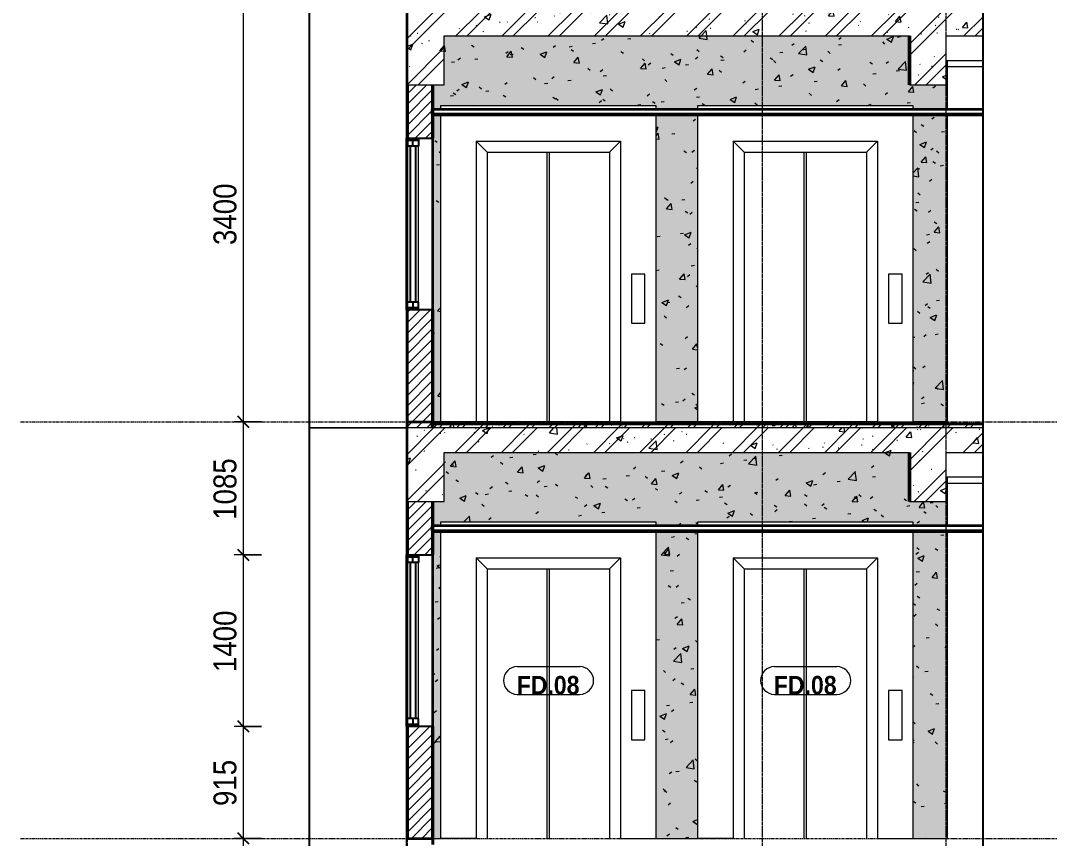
# Model space of a CAD drawing. Header units: millimetres. Extents: x -54951 to -22308, y -6558 to 34550.
# Drawn here: x -39585 to -31183, y 9000 to 15675 of the extents above; entities that cross this region are included whole.
import ezdxf

# ---------------------------------------------------------------- set-up
doc = ezdxf.new("R2010")
doc.units = ezdxf.units.MM
for name, pattern in [('Centre', [31.75, 6.35, -4.7625, 15.875, -4.7625]), ('Grid Line', [22.225, 12.7, -3.175, 3.175, -3.175]), ('Hidden', [7.14375, 4.7625, -2.38125])]:
    doc.linetypes.add(name, pattern=pattern)
for name, color, linetype, lineweight in [('0-2', 50, 'Continuous', 5), ('A-ANNO-DIMS', 211, 'Continuous', 9), ('A-ANNO-DIMS-75', 211, 'Continuous', 9), ('A-CLNG-2', 7, 'Continuous', 35), ('A-CLNG-FNSH-1', 250, 'Continuous', 18), ('A-CLNG-PATT', 13, 'Continuous', 18), ('A-DETL-GENF', 92, 'Continuous', 18), ('A-DETL-GENF-1', 9, 'Continuous', 18), ('A-DETL-GENF-3', 92, 'Hidden', 25), ('A-DETL-THIN', 151, 'Continuous', 18), ('A-DOOR', 31, 'Continuous', 18), ('A-DOOR-IDEN', 31, 'Continuous', 9), ('A-FLOR-FNSH-1', 7, 'Continuous', 35), ('A-FLOR-LEVL-2', 51, 'Centre', 9), ('A-FLOR-PATT-3', 8, 'Continuous', 18), ('A-GLAZ', 151, 'Continuous', 18), ('A-GLAZ-1', 151, 'Continuous', 25), ('A-WALL', 113, 'Continuous', 18), ('A-WALL-1', 7, 'Continuous', 35), ('A-WALL-FNSH-1', 250, 'Continuous', 18), ('A-WALL-PATT', 111, 'Continuous', 18), ('I-WALL', 2, 'Continuous', 18), ('S-BEAM-1', 253, 'Continuous', 5), ('S-BEAM-2', 10, 'Continuous', 50), ('S-BEAM-3', 250, 'Continuous', 18), ('S-GRID-1', 1, 'Grid Line', 9)]:
    doc.layers.add(name, color=color, linetype=linetype, lineweight=lineweight)
doc.styles.add('Arial_B', font='arialbd.ttf', dxfattribs={"width": 0.9, "height": 150})
doc.styles.add('UTM Avo', font='', dxfattribs={"width": 0.9, "height": 187.5})
doc.styles.get('UTM Avo').set_extended_font_data('UTM Avo')
doc.dimstyles.new('1_Dim_chi_tiet_2_5', dxfattribs={"dimscale": 304.8, "dimtxt": 187.368928, "dimasz": 0.295276, "dimexe": 0.246063, "dimexo": 0.0625, "dimgap": 0.024606, "dimtad": 1, "dimdec": 0, "dimrnd": 5, "dimzin": 0, "dimdsep": 46, "dimtxsty": 'UTM Avo', "dimblk1": 'OBLIQUE', "dimblk2": 'OBLIQUE', "dimsah": 1, "dimcen": 0.09, "dimdle": 0.246063, "dimazin": 0, "dimtfac": 1, "dimtdec": 4, "dimtix": 1, "dimtmove": 0, "dimatfit": 3, "dimfxl": 0.492126, "dimfxlon": 1, "dimtvp": 1, "dimtolj": 1, "dimtzin": 0, "dimarcsym": 2})
pattern_1 = [(45, (-33852.75, 0), (-42.4264, 42.4264), [])]
pattern_2 = [(0, (-33852.75, 0), (609.6, 152.4), [25.146, -432.054, 25.146, -432.054, -2438.4]), (0, (-33852.75, 0), (609.6, 152.4), [-914.4, 25.146, -889.254, 25.146, -432.054, -1066.8]), (0, (-33852.75, 0), (609.6, 152.4), [-2286, 25.146, -279.654, 25.146, -736.854]), (120, (-33624.15, 76.2), (-436.7823, 451.7291), [25.146, -432.054, 25.146, -432.054, -2438.4]), (120, (-33624.15, 76.2), (-436.7823, 451.7291), [-914.4, 25.146, -889.254, 25.146, -432.054, -1066.8]), (120, (-33624.15, 76.2), (-436.7823, 451.7291), [-2286, 25.146, -279.654, 25.146, -736.854]), (240, (-33547.95, 381), (-172.8177, -604.1291), [25.146, -432.054, 25.146, -432.054, -2438.4]), (240, (-33547.95, 381), (-172.8177, -604.1291), [-914.4, 25.146, -889.254, 25.146, -432.054, -1066.8]), (240, (-33547.95, 381), (-172.8177, -604.1291), [-2286, 25.146, -279.654, 25.146, -736.854])]
pattern_3 = [(45, (-33852.75, 0), (-39.77476, 39.77476), [])]
pattern_4 = [(50, (-33852.75, 0), (546.553, -47.817), [57.15, -628.65]), (355, (-33852.75, 0), (-105.728, 573.17), [45.72, -502.92]), (100.451, (-33807.2, -4), (440.828, 525.35), [48.57, -534.27]), (46.184, (-33852.75, 152.4), (813.237, -126.128), [85.725, -942.975]), (96.636, (-33785, 141.9), (712.207, 742.283), [72.855, -801.405]), (351.184, (-33852.75, 152.4), (712.215, 742.276), [68.58, -754.38]), (21, (-33776.55, 114.3), (454.843, -306.796), [57.15, -628.65]), (326, (-33776.55, 114.3), (185.406, 552.564), [45.72, -502.92]), (71.451, (-33738.64, 88.73), (640.251, 245.764), [48.57, -534.27]), (37.5, (-33852.75, 0), (9.2664, 253.665), [25.146, -471.678, 25.146, -485.394, -504.825]), (37.5, (-33852.75, 0), (9.2664, 253.665), [-1007.364, 25.146, -479.679]), (7.5, (-33852.75, 0), (200.4594, 300.5414), [25.146, -265.938, 25.146, -460.248, -192.405]), (7.5, (-33852.75, 0), (200.4594, 300.5414), [-776.478, 25.146, -167.259]), (327.5, (-34022.67, 0), (406.7728, -17.1864), [25.146, -165.354, 25.146, -569.214, -788.67]), (327.5, (-34022.67, 0), (406.7728, -17.1864), [-784.86, 25.146, -763.524]), (317.5, (-34098.87, 0), (444.388, 76.28), [25.146, -222.504, 25.146, -369.57, -560.07]), (317.5, (-34098.87, 0), (444.388, 76.28), [-642.366, 25.146, -534.924])]
pattern_5 = [(37.5, (-33852.75, 0), (-2.40047, 73.41204), [2.515, -55.397, 2.515, -62.255, -61.913]), (37.5, (-33852.75, 0), (-2.40047, 73.41204), [-122.682, 2.515, -59.398]), (7.5, (-33852.75, 0), (67.42816, 107.524), [2.515, -28.727, 2.515, -49.682, -20.003]), (7.5, (-33852.75, 0), (67.42816, 107.524), [-83.439, 2.515, -17.488]), (327.5, (-33899.61, 0), (118.6493, 0.21553), [2.515, -16.535, 2.515, -66.065, -89.535]), (327.5, (-33899.61, 0), (118.6493, 0.21553), [-87.63, 2.515, -87.02]), (317.5, (-33899.61, 0), (114.5339, 33.4393), [2.515, -7.01, 2.515, -42.443, -51.435]), (317.5, (-33899.61, 0), (114.5339, 33.4393), [-54.483, 2.515, -48.92])]
pattern_6 = [(50, (-33852.75, 0), (546.553, -47.817), [57.15, -628.65]), (355, (-33852.75, 0), (-105.728, 573.17), [45.72, -502.92]), (100.451, (-33807.2, -4), (440.828, 525.35), [48.57, -534.27]), (46.184, (-33852.75, 152.4), (813.237, -126.128), [85.725, -942.975]), (96.636, (-33785, 141.9), (712.207, 742.283), [72.855, -801.405]), (351.184, (-33852.75, 152.4), (712.215, 742.276), [68.58, -754.38]), (21, (-33776.55, 114.3), (454.843, -306.796), [57.15, -628.65]), (326, (-33776.55, 114.3), (185.406, 552.564), [45.72, -502.92]), (71.451, (-33738.64, 88.73), (640.251, 245.764), [48.57, -534.27]), (37.5, (-33852.75, 0), (9.2664, 253.665), [5.029, -491.795, 5.029, -505.511, -504.825]), (37.5, (-33852.75, 0), (9.2664, 253.665), [-1007.364, 5.029, -499.796]), (7.5, (-33852.75, 0), (200.4594, 300.5414), [5.029, -286.055, 5.029, -480.365, -192.405]), (7.5, (-33852.75, 0), (200.4594, 300.5414), [-776.478, 5.029, -187.376]), (327.5, (-34022.67, 0), (406.7728, -17.1864), [5.029, -185.471, 5.029, -589.331, -788.67]), (327.5, (-34022.67, 0), (406.7728, -17.1864), [-784.86, 5.029, -783.641]), (317.5, (-34098.87, 0), (444.388, 76.28), [5.029, -242.621, 5.029, -389.687, -560.07]), (317.5, (-34098.87, 0), (444.388, 76.28), [-642.366, 5.029, -555.041]), (45, (-33852.75, 0), (-188.5854, 188.5854), []), (45, (-33852.75, 285.75), (-188.5854, 188.5854), [])]

# ---------------------------------------------------------------- blocks, each defined once
blk = doc.blocks.new('NCV_TKTC_KET CAU_rvt-2-TKCS_THANG MÁY TM3 - MẶT ĐỨNG')
at = {"layer": 'S-BEAM-1'}
blk.add_hatch(color=256, dxfattribs=at).paths.add_polyline_path([(116152.6, 15150), (116152.6, 15150), (116152.6, 15550)])
at = {"layer": 'S-BEAM-2'}
for p, q in [((116152.6, 15550), (116152.6, 15150)), ((116152.6, 12150), (116152.6, 11750))]:
    blk.add_line(p, q, dxfattribs=at)
at = {"layer": 'S-BEAM-3'}
for p, q in [((116452.6, 15350), (116751.2, 15350)), ((116462.6, 15300), (116751.2, 15300)), ((116452.6, 11950), (116751.2, 11950)), ((116462.6, 11900), (116751.2, 11900))]:
    blk.add_line(p, q, dxfattribs=at)
blk = doc.blocks.new('1_FAMILY RVT - W01-WxH 1400x3200xmm-489780-TKCS_THANG MÁY TM3 - MẶT ĐỨNG')
at = {"layer": 'A-GLAZ'}
for p, q in [((112052.635618, 9914.4), (112052.635618, 11314.4)), ((112252.635618, 11314.4), (112252.635618, 9914.4)), ((112052.635618, 11250.9), (112052.635618, 9977.9)), ((112141.535618, 9977.9), (112141.535618, 11250.9))]:
    blk.add_line(p, q, dxfattribs=at)
at = {"layer": 'A-GLAZ-1'}
for p, q in [((112052.635618, 11314.4), (112252.635618, 11314.4)), ((112052.635618, 11314.4), (112052.635618, 11250.9)), ((112141.535618, 11295.35), (112052.635618, 11295.35)), ((112097.085618, 11250.9), (112097.085618, 11295.35)), ((112141.535618, 11314.4), (112141.535618, 11250.9)), ((112141.535618, 11250.9), (112052.635618, 11250.9)), ((112074.860618, 11250.9), (112074.860618, 9977.9)), ((112119.310618, 11250.9), (112119.310618, 9977.9)), ((112141.535618, 9977.9), (112052.635618, 9977.9)), ((112052.635618, 9914.4), (112052.635618, 9977.9)), ((112052.635618, 9933.45), (112141.535618, 9933.45)), ((112097.085618, 9977.9), (112097.085618, 9933.45)), ((112141.535618, 9914.4), (112141.535618, 9977.9)), ((112252.635618, 9914.4), (112052.635618, 9914.4))]:
    blk.add_line(p, q, dxfattribs=at)
blk = doc.blocks.new('Thang may HIEN - Dài x Rộng - 2000x2000-V13-TKCS_THANG MÁY TM3 - MẶT ĐỨNG')
at = {"layer": 'A-DOOR'}
for p, q in [((112322.6, 11580), (112322.6, 11550)), ((114082.6, 11580), (112322.6, 11580)), ((114082.6, 11550), (114082.6, 11580)), ((112322.6, 11500), (112322.6, 9000)), ((114082.6, 9000), (114082.6, 11500)), ((112702.6, 11200), (112612.6, 11290)), ((112612.6, 11290), (112612.6, 9000)), ((112612.6, 11290), (113792.6, 11290)), ((113792.6, 11290), (113702.6, 11200)), ((113792.6, 11290), (113792.6, 9000)), ((112702.6, 11200), (112702.6, 9000)), ((112702.6, 11200), (113702.6, 11200)), ((113192.6, 9000), (113192.6, 11200)), ((113212.6, 9000), (113212.6, 11200)), ((113702.6, 11200), (113702.6, 9000)), ((113992.6, 10205.9), (113882.6, 10205.9)), ((113882.6, 10205.9), (113882.6, 9805.9)), ((113992.6, 9805.9), (113992.6, 10205.9)), ((113882.6, 9805.9), (113992.6, 9805.9)), ((112612.6, 9000), (112322.6, 9000)), ((112617.6, 9000), (112612.6, 9000)), ((113792.6, 9000), (113787.6, 9000)), ((113792.6, 9000), (114082.6, 9000))]:
    blk.add_line(p, q, dxfattribs=at)
blk = doc.blocks.new('BORDER VIEW - BORDER VIEW-3768059-TKCS_THANG MÁY TM3 - MẶT ĐỨNG')
at = {"layer": 'A-DETL-GENF-3'}
for p, q in [((111252.6, -4350), (111252.6, 34139.3)), ((116751.2, 34139.3), (116751.2, -4350))]:
    blk.add_line(p, q, dxfattribs=at)
blk = doc.blocks.new('STN_Door Tag - STN_Door Tag-1788670-TKCS_THANG MÁY TM3 - MẶT ĐỨNG')
at = {"layer": 'A-DOOR-IDEN'}
for p, q in [((115049.8, -597.9), (115559.9, -597.9)), ((115049.8, -824.3), (115559.9, -824.3))]:
    blk.add_line(p, q, dxfattribs=at)
for centre, start, end in [((115049.8, -711.1), 90, 270), ((115559.9, -711.1), 270, 90)]:
    blk.add_arc(centre, 113.2, start, end, dxfattribs=at)
blk = doc.blocks.new('DIMBLOCK64-TKCS_THANG MÁY TM3 - MẶT ĐỨNG')
at = {"layer": 'A-ANNO-DIMS-75'}
for p, q in [((-37616.2, 15800), (-37841.2, 15800)), ((-37766.2, 15800), (-37766.2, 12400)), ((-37766.2, 15800), (-37616.2, 15800)), ((-37616.2, 12400), (-37841.2, 12400)), ((-37766.2, 12400), (-37616.2, 12400))]:
    blk.add_line(p, q, dxfattribs=at)
at = {"layer": 'A-ANNO-DIMS-75', "lineweight": 25}
for p, q in [((-37766.2, 15800), (-37811.2, 15845)), ((-37766.2, 15800), (-37721.2, 15755)), ((-37766.2, 12400), (-37811.2, 12445)), ((-37766.2, 12400), (-37721.2, 12355))]:
    blk.add_line(p, q, dxfattribs=at)
at = {"layer": 'A-ANNO-DIMS-75', "color": 0, "insert": (-38009.7, 13843.2), "char_height": 187.5, "width": 616.236, "attachment_point": 1, "rotation": 90, "line_spacing_factor": 1.110334, "style": 'UTM Avo'}
blk.add_mtext('3400', dxfattribs=at)
blk = doc.blocks.new('_Oblique')
at = {"color": 0, "linetype": 'ByBlock', "lineweight": -2}
blk.add_line((-0.5, -0.5), (0.5, 0.5), dxfattribs=at)
blk = doc.blocks.new('DIMBLOCK65-TKCS_THANG MÁY TM3 - MẶT ĐỨNG')
at = {"layer": 'A-ANNO-DIMS-75', "lineweight": 25}
for p, q in [((-37766.2, 12400), (-37811.2, 12445)), ((-37766.2, 12400), (-37721.2, 12355)), ((-37766.2, 11314.4), (-37811.2, 11359.4)), ((-37766.2, 11314.4), (-37721.2, 11269.4))]:
    blk.add_line(p, q, dxfattribs=at)
at = {"layer": 'A-ANNO-DIMS-75'}
for p, q in [((-37616.2, 12400), (-37841.2, 12400)), ((-37766.2, 12400), (-37766.2, 11314.4)), ((-37766.2, 12400), (-37616.2, 12400)), ((-37616.2, 11314.4), (-37841.2, 11314.4)), ((-37766.2, 11314.4), (-37616.2, 11314.4))]:
    blk.add_line(p, q, dxfattribs=at)
at = {"layer": 'A-ANNO-DIMS-75', "color": 0, "insert": (-38009.7, 11600.4), "char_height": 187.5, "width": 616.236, "attachment_point": 1, "rotation": 90, "line_spacing_factor": 1.110334, "style": 'UTM Avo'}
blk.add_mtext('1085', dxfattribs=at)
blk = doc.blocks.new('DIMBLOCK66-TKCS_THANG MÁY TM3 - MẶT ĐỨNG')
at = {"layer": 'A-ANNO-DIMS-75', "lineweight": 25}
for p, q in [((-37766.2, 11314.4), (-37811.2, 11359.4)), ((-37766.2, 11314.4), (-37721.2, 11269.4)), ((-37766.2, 9914.4), (-37811.2, 9959.4)), ((-37766.2, 9914.4), (-37721.2, 9869.4))]:
    blk.add_line(p, q, dxfattribs=at)
at = {"layer": 'A-ANNO-DIMS-75'}
for p, q in [((-37616.2, 11314.4), (-37841.2, 11314.4)), ((-37766.2, 11314.4), (-37766.2, 9914.4)), ((-37766.2, 11314.4), (-37616.2, 11314.4)), ((-37616.2, 9914.4), (-37841.2, 9914.4)), ((-37766.2, 9914.4), (-37616.2, 9914.4))]:
    blk.add_line(p, q, dxfattribs=at)
at = {"layer": 'A-ANNO-DIMS-75', "color": 0, "insert": (-38009.7, 10357.6), "char_height": 187.5, "width": 616.236, "attachment_point": 1, "rotation": 90, "line_spacing_factor": 1.110334, "style": 'UTM Avo'}
blk.add_mtext('1400', dxfattribs=at)
blk = doc.blocks.new('DIMBLOCK67-TKCS_THANG MÁY TM3 - MẶT ĐỨNG')
at = {"layer": 'A-ANNO-DIMS-75', "lineweight": 25}
for p, q in [((-37766.2, 9914.4), (-37811.2, 9959.4)), ((-37766.2, 9914.4), (-37721.2, 9869.4)), ((-37766.2, 9000), (-37811.2, 9045)), ((-37766.2, 9000), (-37721.2, 8955))]:
    blk.add_line(p, q, dxfattribs=at)
at = {"layer": 'A-ANNO-DIMS-75'}
for p, q in [((-37616.2, 9914.4), (-37841.2, 9914.4)), ((-37766.2, 9914.4), (-37766.2, 9000)), ((-37766.2, 9914.4), (-37616.2, 9914.4)), ((-37616.2, 9000), (-37841.2, 9000)), ((-37766.2, 9000), (-37616.2, 9000))]:
    blk.add_line(p, q, dxfattribs=at)
at = {"layer": 'A-ANNO-DIMS-75', "color": 0, "insert": (-38009.7, 9264.6), "char_height": 187.5, "width": 462.177, "attachment_point": 1, "rotation": 90, "line_spacing_factor": 1.110334, "style": 'UTM Avo'}
blk.add_mtext('915', dxfattribs=at)
blk = doc.blocks.new('DIMBLOCK68-TKCS_THANG MÁY TM3 - MẶT ĐỨNG')
at = {"layer": 'A-ANNO-DIMS-75'}
for p, q in [((-37616.2, 9000), (-37841.2, 9000)), ((-37766.2, 9000), (-37766.2, 7914.4)), ((-37766.2, 9000), (-37616.2, 9000)), ((-37616.2, 7914.4), (-37841.2, 7914.4)), ((-37766.2, 7914.4), (-37616.2, 7914.4))]:
    blk.add_line(p, q, dxfattribs=at)
at = {"layer": 'A-ANNO-DIMS-75', "lineweight": 25}
for p, q in [((-37766.2, 9000), (-37811.2, 9045)), ((-37766.2, 9000), (-37721.2, 8955)), ((-37766.2, 7914.4), (-37811.2, 7959.4)), ((-37766.2, 7914.4), (-37721.2, 7869.4))]:
    blk.add_line(p, q, dxfattribs=at)
at = {"layer": 'A-ANNO-DIMS-75', "color": 0, "insert": (-38009.7, 8200.4), "char_height": 187.5, "width": 616.236, "attachment_point": 1, "rotation": 90, "line_spacing_factor": 1.110334, "style": 'UTM Avo'}
blk.add_mtext('1085', dxfattribs=at)

msp = doc.modelspace()

# ---------------------------------------------------------------- hatches: boundary and pattern name
at = {"layer": 'A-CLNG-PATT'}
h = msp.add_hatch(dxfattribs=at)
h.set_pattern_fill('FP_16', color=256, style=0, pattern_type=2)
h.set_pattern_definition(pattern_2)
h.paths.add_polyline_path([(-34257.1, 14900), (-31726.9, 14900), (-31726.9, 14910), (-36225.5, 14910), (-36225.5, 14900), (-35961.9, 14900)])
h = msp.add_hatch(dxfattribs=at)
h.set_pattern_fill('FP_16', color=256, style=0, pattern_type=2)
h.set_pattern_definition(pattern_2)
h.paths.add_polyline_path([(-34257.1, 11500), (-31726.9, 11500), (-31726.9, 11510), (-36225.5, 11510), (-36225.5, 11500), (-35961.9, 11500)])
at = {"layer": 'A-DETL-GENF-1'}
h = msp.add_hatch(dxfattribs=at)
h.set_pattern_fill('FP_21', color=256, style=0, pattern_type=2)
h.set_pattern_definition(pattern_6)
h.paths.add_polyline_path([(-32325.5, 15150), (-32025.5, 15150), (-32025.5, 15550), (-31726.9, 15550), (-31726.9, 15750), (-36425.5, 15750), (-36425.5, 15150), (-36125.5, 15150), (-36125.5, 15550), (-32325.5, 15550)])
h = msp.add_hatch(dxfattribs=at)
h.set_pattern_fill('FP_21', color=256, style=0, pattern_type=2)
h.set_pattern_definition(pattern_6)
h.paths.add_polyline_path([(-36425.5, 11750), (-36125.5, 11750), (-36125.5, 12150), (-32325.5, 12150), (-32325.5, 11750), (-32025.5, 11750), (-32025.5, 12150), (-31726.9, 12150), (-31726.9, 12350), (-36425.5, 12350)])
at = {"layer": 'A-FLOR-PATT-3'}
h = msp.add_hatch(dxfattribs=at)
h.set_pattern_fill('FP_14', color=256, style=0, pattern_type=2)
h.set_pattern_definition([(50, (-33852.75, 0), (273.276, -23.909), [28.575, -314.325]), (355, (-33852.75, 0), (-52.8646, 286.585), [22.86, -251.46]), (100.451, (-33829.97, -2), (220.414, 262.6745), [24.285, -267.135]), (46.184, (-33852.75, 76.2), (406.619, -63.065), [42.862, -471.487]), (96.636, (-33818.86, 70.94), (356.104, 371.141), [36.428, -400.703]), (351.184, (-33852.75, 76.2), (356.107, 371.138), [34.29, -377.19]), (21, (-33814.65, 57.15), (227.4212, -153.398), [28.575, -314.325]), (326, (-33814.65, 57.15), (92.703, 276.282), [22.86, -251.46]), (71.451, (-33795.7, 44.37), (320.1254, 122.8816), [24.285, -267.135]), (37.5, (-33852.75, 0), (4.6325, 126.8326), [2.515, -245.897, 2.515, -252.755, -252.412]), (37.5, (-33852.75, 0), (4.6325, 126.8326), [-503.682, 2.515, -249.898]), (7.5, (-33852.75, 0), (100.2292, 150.2711), [2.515, -143.027, 2.515, -240.182, -96.202]), (7.5, (-33852.75, 0), (100.2292, 150.2711), [-388.239, 2.515, -93.688]), (327.5, (-33937.71, 0), (203.38684, -8.5935), [2.515, -92.735, 2.515, -294.665, -394.335]), (327.5, (-33937.71, 0), (203.38684, -8.5935), [-392.43, 2.515, -391.82]), (317.5, (-33975.81, 0), (222.1944, 38.1398), [2.515, -121.31, 2.515, -194.843, -280.035]), (317.5, (-33975.81, 0), (222.1944, 38.1398), [-321.183, 2.515, -277.52]), (45, (-33852.75, 0), (-94.2927, 94.2927), []), (45, (-33852.75, 142.88), (-94.2927, 94.2927), [])])
h.paths.add_polyline_path([(-31726.9, 12350), (-31726.9, 12380), (-36225.5, 12380), (-36225.5, 12350), (-32025.5, 12350)])
at = {"layer": 'A-WALL-PATT'}
h = msp.add_hatch(dxfattribs=at)
h.set_pattern_fill('FP_13', color=256, style=0, pattern_type=2)
h.set_pattern_definition(pattern_1)
h.paths.add_polyline_path([(-36225.5, 12400), (-36225.5, 13314.4), (-36425.5, 13314.4), (-36425.5, 12400)])
h.paths.add_polyline_path([(-36425.5, 14714.4), (-36225.5, 14714.4), (-36225.5, 15150), (-36425.5, 15150), (-36425.5, 15071.1)])
h.paths.add_polyline_path([(-36225.5, 15750), (-36225.5, 15800), (-36425.5, 15800), (-36425.5, 15750)])
h = msp.add_hatch(dxfattribs=at)
h.set_pattern_fill('FP_20', color=256, style=0, pattern_type=2)
h.set_pattern_definition(pattern_3)
h.paths.add_polyline_path([(-36215.6, 12400), (-36215.6, 13314.4), (-36225.6, 13314.4), (-36225.6, 12400)])
h.paths.add_polyline_path([(-36215.6, 14714.4), (-36215.6, 15150), (-36225.6, 15150), (-36225.5, 14714.4)])
h.paths.add_polyline_path([(-36215.6, 15750), (-36215.6, 15800), (-36225.6, 15800), (-36225.6, 15750), (-36216.1, 15750)])
h = msp.add_hatch(dxfattribs=at)
h.set_pattern_fill('FP_17', color=256, style=0, pattern_type=2)
h.set_pattern_definition(pattern_4)
h.paths.add_polyline_path([(-36215.6, 12400), (-36155.5, 12400), (-36155.5, 14900), (-36215.6, 14900), (-36215.6, 12465.7)])
h.paths.add_polyline_path([(-34395.5, 12400), (-34055.5, 12400), (-34055.5, 14900), (-34395.5, 14900), (-34395.5, 12610.4)])
h.paths.add_polyline_path([(-32015.5, 12400), (-32015.5, 14900), (-32295.5, 14900), (-32295.5, 12400)])
h.paths.add_polyline_path([(-36215.6, 14950), (-36155.5, 14950), (-36155.5, 14980), (-34395.5, 14979.5), (-34395.5, 14950), (-34055.5, 14950), (-34055.5, 14980), (-32295.5, 14980), (-32295.5, 14950), (-32015.5, 14950), (-32015.5, 15350), (-32025.5, 15350), (-32025.5, 15150), (-32325.5, 15150), (-32325.5, 15550), (-36125.5, 15550), (-36125.5, 15150), (-36215.6, 15150), (-36215.6, 14980)])
h.paths.add_polyline_path([(-32552.3, 15780), (-32015.5, 15780), (-32015.5, 15800), (-36215.6, 15800), (-36215.6, 15780), (-32585.5, 15780)])
h = msp.add_hatch(dxfattribs=at)
h.set_pattern_fill('FP_19', color=256, style=0, pattern_type=2)
h.set_pattern_definition(pattern_5)
h.paths.add_polyline_path([(-36215.6, 12400), (-36155.5, 12400), (-36155.5, 14900), (-36215.6, 14900), (-36215.6, 12465.7)])
h.paths.add_polyline_path([(-34395.5, 12400), (-34055.5, 12400), (-34055.5, 14900), (-34395.5, 14900), (-34395.5, 12610.4)])
h.paths.add_polyline_path([(-32015.5, 12400), (-32015.5, 14900), (-32295.5, 14900), (-32295.5, 12400)])
h.paths.add_polyline_path([(-36215.6, 14950), (-36155.5, 14950), (-36155.5, 14980), (-34395.5, 14979.5), (-34395.5, 14950), (-34055.5, 14950), (-34055.5, 14980), (-32295.5, 14980), (-32295.5, 14950), (-32015.5, 14950), (-32015.5, 15350), (-32025.5, 15350), (-32025.5, 15150), (-32325.5, 15150), (-32325.5, 15550), (-36125.5, 15550), (-36125.5, 15150), (-36215.6, 15150), (-36215.6, 14980)])
h.paths.add_polyline_path([(-32552.3, 15780), (-32015.5, 15780), (-32015.5, 15800), (-36215.6, 15800), (-36215.6, 15780), (-32585.5, 15780)])
h = msp.add_hatch(dxfattribs=at)
h.set_pattern_fill('FP_13', color=256, style=0, pattern_type=2)
h.set_pattern_definition(pattern_1)
h.paths.add_polyline_path([(-36225.5, 9000), (-36225.5, 9914.4), (-36425.5, 9914.4), (-36425.5, 9000)])
h.paths.add_polyline_path([(-36225.5, 11314.4), (-36225.5, 11750), (-36425.5, 11750), (-36425.5, 11314.4)])
h.paths.add_polyline_path([(-36225.5, 12350), (-36225.5, 12400), (-36425.5, 12400), (-36425.5, 12350)])
h = msp.add_hatch(dxfattribs=at)
h.set_pattern_fill('FP_20', color=256, style=0, pattern_type=2)
h.set_pattern_definition(pattern_3)
h.paths.add_polyline_path([(-36225.6, 9000), (-36215.6, 9000), (-36215.6, 9914.4), (-36225.6, 9914.4)])
h.paths.add_polyline_path([(-36225.5, 11314.4), (-36215.6, 11314.4), (-36215.6, 11750), (-36225.6, 11750), (-36225.6, 11314.4)])
h.paths.add_polyline_path([(-36225.6, 12350), (-36215.6, 12350), (-36215.6, 12400), (-36225.6, 12400)])
h = msp.add_hatch(dxfattribs=at)
h.set_pattern_fill('FP_17', color=256, style=0, pattern_type=2)
h.set_pattern_definition(pattern_4)
h.paths.add_polyline_path([(-34055.5, 9000), (-34055.5, 11500), (-34395.5, 11500), (-34395.5, 9000), (-34257.1, 9000)])
h.paths.add_polyline_path([(-36215.6, 9000), (-36155.5, 9000), (-36155.5, 11500), (-36215.6, 11500), (-36215.6, 9065.7)])
h.paths.add_polyline_path([(-32295.5, 9000), (-32015.5, 9000), (-32015.5, 11500), (-32295.5, 11500), (-32295.5, 10149.7)])
h.paths.add_polyline_path([(-34055.5, 11550), (-34055.5, 11580), (-32295.5, 11580), (-32295.5, 11550), (-32015.5, 11550), (-32015.5, 11950), (-32025.5, 11950), (-32025.5, 11750), (-32325.5, 11750), (-32325.5, 12150), (-36125.5, 12150), (-36125.5, 11750), (-36215.6, 11750), (-36215.6, 11550), (-36155.5, 11550), (-36155.5, 11580), (-34395.5, 11579.5), (-34395.5, 11550), (-34257.1, 11550)])
h.paths.add_polyline_path([(-32025.5, 12380), (-32015.5, 12380), (-32015.5, 12400), (-36215.6, 12400), (-36215.6, 12380), (-32025.7, 12380)])
h = msp.add_hatch(dxfattribs=at)
h.set_pattern_fill('FP_19', color=256, style=0, pattern_type=2)
h.set_pattern_definition(pattern_5)
h.paths.add_polyline_path([(-34055.5, 9000), (-34055.5, 11500), (-34395.5, 11500), (-34395.5, 9000), (-34257.1, 9000)])
h.paths.add_polyline_path([(-36215.6, 9000), (-36155.5, 9000), (-36155.5, 11500), (-36215.6, 11500), (-36215.6, 9065.7)])
h.paths.add_polyline_path([(-32295.5, 9000), (-32015.5, 9000), (-32015.5, 11500), (-32295.5, 11500), (-32295.5, 10149.7)])
h.paths.add_polyline_path([(-34055.5, 11550), (-34055.5, 11580), (-32295.5, 11580), (-32295.5, 11550), (-32015.5, 11550), (-32015.5, 11950), (-32025.5, 11950), (-32025.5, 11750), (-32325.5, 11750), (-32325.5, 12150), (-36125.5, 12150), (-36125.5, 11750), (-36215.6, 11750), (-36215.6, 11550), (-36155.5, 11550), (-36155.5, 11580), (-34395.5, 11579.5), (-34395.5, 11550), (-34257.1, 11550)])
h.paths.add_polyline_path([(-32025.5, 12380), (-32015.5, 12380), (-32015.5, 12400), (-36215.6, 12400), (-36215.6, 12380), (-32025.7, 12380)])
h = msp.add_hatch(dxfattribs=at)
h.set_pattern_fill('FP_20', color=256, style=0, pattern_type=2)
h.set_pattern_definition(pattern_3)
h.paths.add_polyline_path([(-36225.6, 5600), (-36215.6, 5600), (-36215.6, 6514.4), (-36225.6, 6514.4), (-36225.6, 6458.7)])
h.paths.add_polyline_path([(-36225.6, 7914.4), (-36215.6, 7914.4), (-36215.6, 8350), (-36225.6, 8350)])
h.paths.add_polyline_path([(-36215.6, 8950), (-36215.6, 9000), (-36225.6, 9000), (-36225.6, 8950), (-36216.1, 8950)])

# ---------------------------------------------------------------- linework, layer by layer
at = {"layer": 'A-CLNG-2'}
for p, q in [((-31726.9, 14950), (-36225.5, 14950)), ((-36225.5, 14950), (-36225.5, 14910)), ((-31726.9, 14910), (-36225.5, 14910)), ((-31726.9, 11550), (-36225.5, 11550)), ((-36225.5, 11550), (-36225.5, 11510)), ((-31726.9, 11510), (-36225.5, 11510))]:
    msp.add_line(p, q, dxfattribs=at)
at = {"layer": 'A-CLNG-FNSH-1'}
for p, q in [((-36225.5, 14910), (-36225.5, 14900)), ((-36225.5, 14900), (-31726.9, 14900)), ((-36225.5, 11510), (-36225.5, 11500)), ((-36225.5, 11500), (-31726.9, 11500))]:
    msp.add_line(p, q, dxfattribs=at)
at = {"layer": 'A-DETL-THIN'}
for p, q in [((-36425.5, 15750), (-36425.5, 15150)), ((-36125.5, 15150), (-36125.5, 15550)), ((-36125.5, 15550), (-32325.5, 15550)), ((-32325.5, 15550), (-32325.5, 15150)), ((-32025.5, 15550), (-31726.9, 15550)), ((-32025.5, 15150), (-32025.5, 15550)), ((-36425.5, 15150), (-36125.5, 15150)), ((-32325.5, 15150), (-32025.5, 15150)), ((-31726.9, 12350), (-36425.5, 12350)), ((-36425.5, 12350), (-36425.5, 11750)), ((-36125.5, 11750), (-36125.5, 12150)), ((-36125.5, 12150), (-32325.5, 12150)), ((-32325.5, 12150), (-32325.5, 11750)), ((-32025.5, 12150), (-31726.9, 12150)), ((-32025.5, 11750), (-32025.5, 12150)), ((-36425.5, 11750), (-36125.5, 11750)), ((-32325.5, 11750), (-32025.5, 11750))]:
    msp.add_line(p, q, dxfattribs=at)
at = {"layer": 'A-FLOR-FNSH-1'}
for p, q in [((-31726.9, 12380), (-36225.5, 12380)), ((-36225.5, 12380), (-36225.5, 12350))]:
    msp.add_line(p, q, dxfattribs=at)
at = {"layer": 'A-FLOR-LEVL-2'}
for p, q in [((-39585, 12400), (-28928.8, 12400)), ((-39585, 9000), (-28928.8, 9000))]:
    msp.add_line(p, q, dxfattribs=at)
at = {"layer": 'A-WALL'}
for p, q in [((-36225.6, 15150), (-36225.6, 14714.4)), ((-36225.5, 14714.4), (-36225.5, 15150)), ((-36435.5, 13314.4), (-36435.5, 14714.4)), ((-36225.6, 13314.4), (-36225.6, 12350)), ((-36225.5, 12380), (-36225.5, 13314.4)), ((-36435.5, 12350), (-37225.5, 12350)), ((-37225.5, 12350), (-36435.5, 12350)), ((-36225.6, 11750), (-36225.6, 11314.4)), ((-36225.5, 11314.4), (-36225.5, 11750)), ((-36435.5, 9914.4), (-36435.5, 11314.4)), ((-36225.6, 9914.4), (-36225.6, 8950)), ((-36225.5, 9000), (-36225.5, 9914.4))]:
    msp.add_line(p, q, dxfattribs=at)
at = {"layer": 'A-WALL-1'}
for p, q in [((-36425.5, 15150), (-36425.5, 14714.4)), ((-36215.6, 14714.4), (-36215.6, 15150)), ((-36225.5, 14714.4), (-36215.6, 14714.4)), ((-36425.5, 12350), (-36425.5, 13314.4)), ((-36215.6, 13314.4), (-36225.5, 13314.4)), ((-36215.6, 12350), (-36215.6, 13314.4)), ((-36425.5, 12400), (-36215.6, 12400)), ((-36215.6, 12400), (-36225.6, 12400)), ((-36425.5, 11750), (-36425.5, 11314.4)), ((-36215.6, 11314.4), (-36215.6, 11750)), ((-36225.5, 11314.4), (-36215.6, 11314.4)), ((-36425.5, 9914.4), (-36425.5, 9000)), ((-36215.6, 9914.4), (-36225.5, 9914.4)), ((-36215.6, 8950), (-36215.6, 9914.4)), ((-36425.5, 9000), (-36215.6, 9000))]:
    msp.add_line(p, q, dxfattribs=at)
at = {"layer": 'A-WALL-FNSH-1'}
for p, q in [((-36435.5, 16714.4), (-36435.5, 14714.4)), ((-36435.5, 14714.4), (-36425.5, 14714.4)), ((-36425.5, 13314.4), (-36435.5, 13314.4)), ((-36435.5, 13314.4), (-36435.5, 11314.4)), ((-36425.5, 12350), (-36435.5, 12350)), ((-36435.5, 12350), (-36425.5, 12350)), ((-36425.5, 12350), (-36425.5, 12350)), ((-36435.5, 11314.4), (-36425.5, 11314.4)), ((-36435.5, 9914.4), (-36435.5, 7914.4)), ((-36425.5, 9914.4), (-36435.5, 9914.4)), ((-36425.5, 9000), (-36425.5, 9000))]:
    msp.add_line(p, q, dxfattribs=at)
at = {"layer": 'I-WALL'}
for p, q in [((-32015.5, 14950), (-32015.5, 15350)), ((-32015.5, 12400), (-32015.5, 14900)), ((-36215.6, 14714.4), (-36215.6, 13314.4)), ((-36155.5, 12400), (-36215.6, 12400)), ((-36215.6, 12400), (-36155.5, 12400)), ((-34690.5, 12400), (-35860.5, 12400)), ((-34055.5, 12400), (-34395.5, 12400)), ((-34395.5, 12400), (-34055.5, 12400)), ((-32590.5, 12400), (-33760.5, 12400)), ((-32015.5, 12400), (-32295.5, 12400)), ((-32295.5, 12400), (-32015.5, 12400)), ((-32015.5, 12380), (-32015.5, 12400)), ((-32015.5, 11550), (-32015.5, 11950)), ((-32015.5, 9000), (-32015.5, 11500)), ((-36215.6, 11314.4), (-36215.6, 9914.4)), ((-36215.6, 9000), (-36155.5, 9000)), ((-34395.5, 9000), (-34055.5, 9000)), ((-32295.5, 9000), (-32015.5, 9000))]:
    msp.add_line(p, q, dxfattribs=at)
at = {"layer": 'S-GRID-1'}
for p, q in [((-36425.5, -3964), (-36425.5, 32410.9)), ((-33525.5, -3964), (-33525.5, 32410.9)), ((-32025.5, -3964), (-32025.5, 32410.9))]:
    msp.add_line(p, q, dxfattribs=at)

# ---------------------------------------------------------------- block references
at = {"layer": '0-2'}
msp.add_blockref('NCV_TKTC_KET CAU_rvt-2-TKCS_THANG MÁY TM3 - MẶT ĐỨNG', (-148478.1, 0), dxfattribs=at)
at = {"layer": 'A-DETL-GENF'}
msp.add_blockref('BORDER VIEW - BORDER VIEW-3768059-TKCS_THANG MÁY TM3 - MẶT ĐỨNG', (-148478.1, 0), dxfattribs=at)
at = {"layer": 'A-DOOR'}
for p in [(-148478.1, 3400), (-146378.2, 3400), (-148478.1, 0), (-146378.2, 0)]:
    msp.add_blockref('Thang may HIEN - Dài x Rộng - 2000x2000-V13-TKCS_THANG MÁY TM3 - MẶT ĐỨNG', p, dxfattribs=at)
at = {"layer": 'A-DOOR-IDEN'}
for p in [(-150578, 11000), (-148478.1, 11000)]:
    msp.add_blockref('STN_Door Tag - STN_Door Tag-1788670-TKCS_THANG MÁY TM3 - MẶT ĐỨNG', p, dxfattribs=at)
at = {"layer": 'A-GLAZ'}
for p in [(-148478.1, 3400), (-148478.1, 0)]:
    msp.add_blockref('1_FAMILY RVT - W01-WxH 1400x3200xmm-489780-TKCS_THANG MÁY TM3 - MẶT ĐỨNG', p, dxfattribs=at)

# ---------------------------------------------------------------- texts
at = {"layer": 'A-DOOR-IDEN', "char_height": 150, "width": 527.175, "attachment_point": 5, "line_spacing_factor": 0.936439, "style": 'Arial_B'}
for insert in [(-35277, 10250), (-33177.1, 10250)]:
    msp.add_mtext('\\pt3.375,6.75,10.125,13.5,16.875,20.25,23.625,27,30.375,33.75,37.125,40.5,43.875,47.25,50.625,54,57.375,60.75,64.125,67.5,70.875,74.25,77.625,81,84.375,87.75,91.125,94.5,97.875,101.25,104.625,108;FD.08', dxfattribs=dict(at, insert=insert))

# ---------------------------------------------------------------- dimensions: what is measured, and where the dimension line sits
at = {"layer": 'A-ANNO-DIMS'}
for base, p1, p2, override, picture, middle in [((-37766.2, 12400), (-37616.2, 15800), (-37616.2, 12400), {"dimpost": '<>', "dimfxl": 3400}, 'DIMBLOCK64-TKCS_THANG MÁY TM3 - MẶT ĐỨNG', (-37870.7, 14100)), ((-37766.2, 11314.4), (-37616.2, 12400), (-37616.2, 11314.4), {"dimpost": '<>', "dimfxl": 1085.6}, 'DIMBLOCK65-TKCS_THANG MÁY TM3 - MẶT ĐỨNG', (-37870.7, 11857.2)), ((-37766.2, 9914.4), (-37616.2, 11314.4), (-37616.2, 9914.4), {"dimpost": '<>', "dimfxl": 1400}, 'DIMBLOCK66-TKCS_THANG MÁY TM3 - MẶT ĐỨNG', (-37870.7, 10614.4)), ((-37766.2, 9000), (-37616.2, 9914.4), (-37616.2, 9000), {"dimpost": '<>', "dimfxl": 914.4}, 'DIMBLOCK67-TKCS_THANG MÁY TM3 - MẶT ĐỨNG', (-37870.6, 9457.2)), ((-37766.2, 7914.4), (-37616.2, 9000), (-37616.2, 7914.4), {"dimpost": '<>', "dimfxl": 1085.6}, 'DIMBLOCK68-TKCS_THANG MÁY TM3 - MẶT ĐỨNG', (-37870.7, 8457.2))]:
    dim = msp.add_linear_dim(base=base, p1=p1, p2=p2, angle=90, dimstyle='1_Dim_chi_tiet_2_5', override=override, dxfattribs=at)
    dim.commit()
    dim.dimension.update_dxf_attribs({"geometry": picture, "text_midpoint": middle})

doc.saveas('drawing.dxf')
